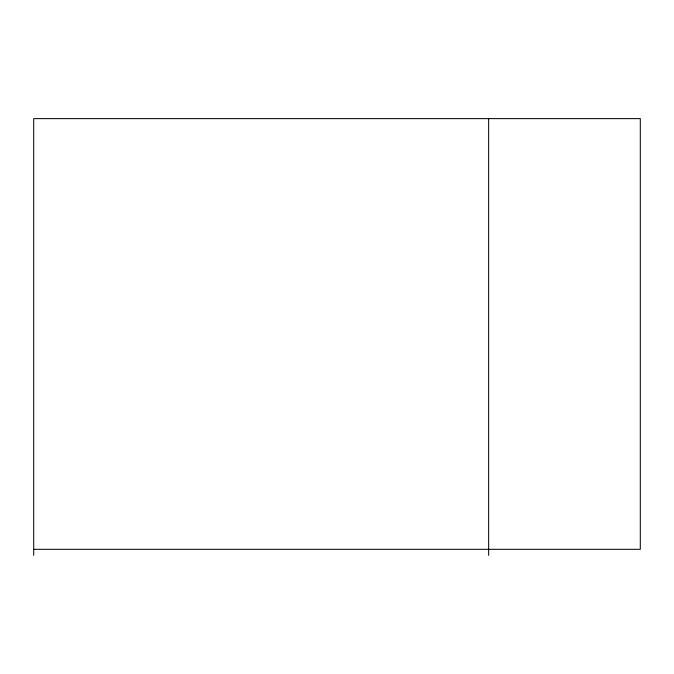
<?xml version="1.0" encoding="UTF-8"?>
<svg xmlns="http://www.w3.org/2000/svg" width="674" height="674" viewBox="0 0 674 674"><rect width="100%" height="100%" fill="white"/><g stroke="black" fill="none" stroke-linecap="round" stroke-linejoin="round"><path stroke-width="1.01" d="M33.7 549.31L640.3 549.31L640.3 118.624L33.7 118.624L33.7 555.376M488.65 118.624L488.65 555.376"/></g></svg>
